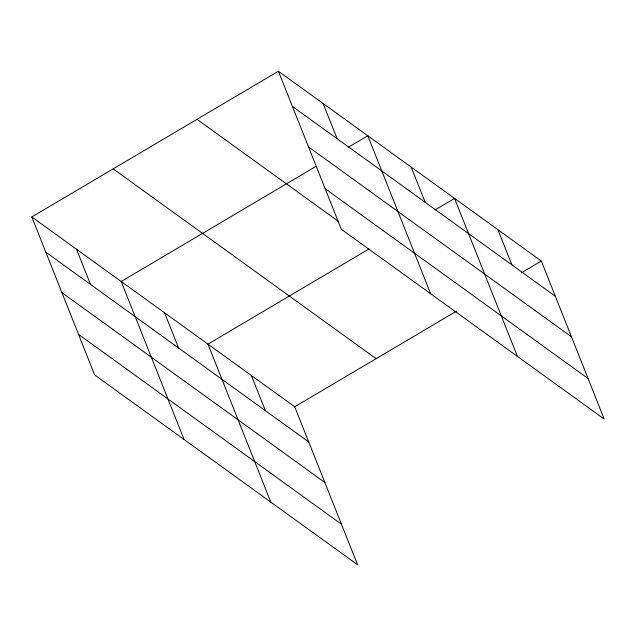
<?xml version="1.0" encoding="UTF-8"?>
<svg xmlns="http://www.w3.org/2000/svg" width="636" height="636" viewBox="0 0 636 636"><rect width="100%" height="100%" fill="white"/><g stroke="black" fill="none" stroke-linecap="round" stroke-linejoin="round"><path stroke-width="0.95" d="M31.8 216.948L294.722 406.77L357.599 564.776L94.677 374.954L31.8 216.948L278.401 71.224L541.323 261.046L604.2 419.052L341.278 229.23L278.401 71.224M316.084 166.322L121.19 281.486L184.074 439.492M348.297 147.29L367.791 135.77L430.675 293.776M368.944 248.994L207.956 344.124L270.833 502.13M435.064 209.928L454.557 198.408L517.434 356.414M294.722 406.77L456.553 311.139M521.822 272.574L541.323 261.046M292.409 106.435L555.331 296.257M308.54 146.956L571.454 336.778M325.155 188.709L588.069 378.531M197.025 119.314L338.638 221.551M113.176 168.858L376.099 358.68M45.808 252.15L308.73 441.972M61.938 292.671L324.861 482.493M78.554 334.425L341.476 524.247M497.94 229.731L511.948 264.934M411.174 167.085L425.182 202.288M323.096 103.501L337.104 138.704M251.339 375.447L265.347 410.649M164.573 312.801L178.581 348.011M76.495 249.217L90.503 284.419"/></g></svg>
